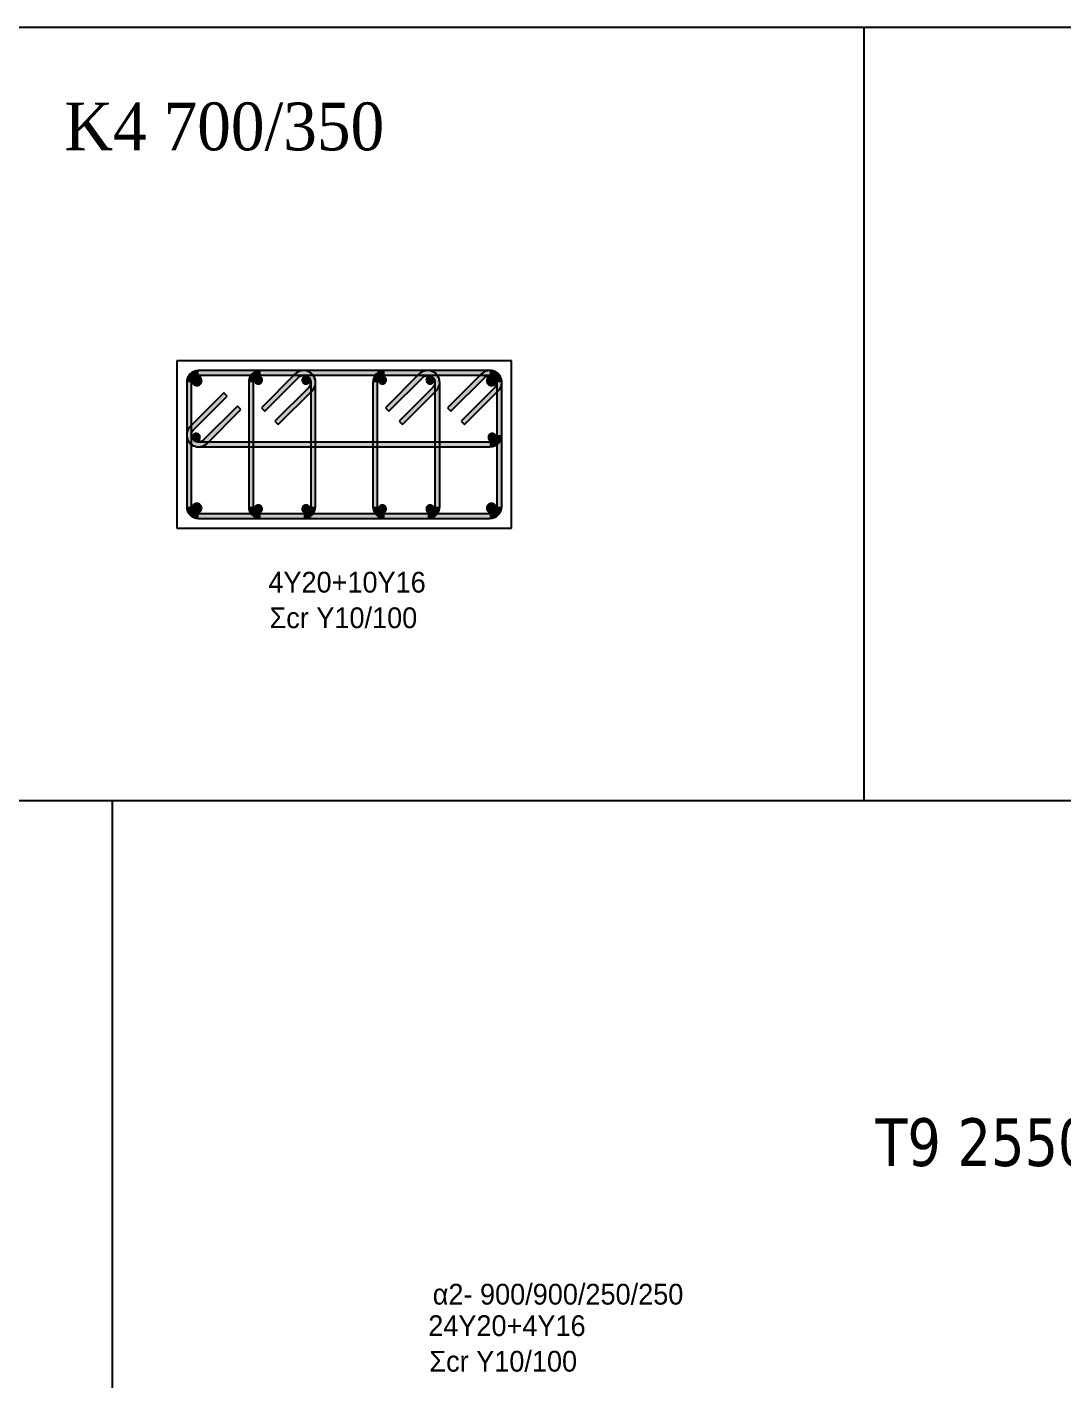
# Model space of a CAD drawing. Header units: millimetres. Extents: x -2171 to 1563, y -1758 to -1505.
# Drawn here: x -48.87 to -38.02, y -1604.42 to -1590.25 of the extents above; entities that cross this region are included whole.
import ezdxf

# ---------------------------------------------------------------- set-up
doc = ezdxf.new("R2010")
doc.units = ezdxf.units.MM
for name, color, linetype in [('-S_TEXT', 3, 'Continuous'), ('Col_Det', 7, 'Continuous'), ('Col_Det_4', 7, 'Continuous'), ('Col_Det_Fill', 7, 'Continuous'), ('Geo_Col_Pro_1', 7, 'Continuous'), ('pinakaki', 153, 'Continuous')]:
    doc.layers.add(name, color=color, linetype=linetype)
doc.styles.add('S1Arl22_b_934_161', font='arial.ttf', dxfattribs={"width": 0.933629, "height": 0.002175})
doc.styles.add('S1TmsNwRmn22_b_934_161', font='times.ttf', dxfattribs={"width": 0.933629, "height": 0.002175})
doc.styles.get("Standard").update_dxf_attribs({"font": 'tahoma.ttf'})

msp = doc.modelspace()

# ---------------------------------------------------------------- hatches: boundary and pattern name
at = {"layer": 'Col_Det_Fill'}
for color, points in [(252, [(-47.0761, -1593.8964), (-47.0761, -1593.8464, 0.4142136), (-47.2011, -1593.9714), (-47.1511, -1593.9714, -0.4142136)]), (252, [(-47.0761, -1593.8964), (-47.0761, -1593.8464, 0.4142136), (-47.2011, -1593.9714), (-47.1511, -1593.9714, -0.4142136)]), (12, [(-47.0438, -1593.9537, 0.4142136), (-47.0938, -1593.9037, 0.4142136), (-47.1438, -1593.9537, 0.4142136), (-47.0938, -1594.0037, 0.4142136)]), (252, [(-44.0261, -1593.8964), (-44.0261, -1593.8464), (-47.0761, -1593.8464), (-47.0761, -1593.8964)]), (252, [(-44.0261, -1593.8964), (-44.0261, -1593.8464), (-47.0761, -1593.8464), (-47.0761, -1593.8964)]), (252, [(-46.4261, -1593.8964), (-46.4261, -1593.8464, 0.4142136), (-46.5511, -1593.9714), (-46.5011, -1593.9714, -0.4142136)]), (56, [(-46.4108, -1593.9467, 0.4142136), (-46.4508, -1593.9067, 0.4142136), (-46.4908, -1593.9467, 0.4142136), (-46.4508, -1593.9867, 0.4142136)]), (252, [(-45.9761, -1593.8964), (-45.9761, -1593.8464), (-46.4261, -1593.8464), (-46.4261, -1593.8964)]), (252, [(-46.0291, -1593.9184), (-46.0645, -1593.883), (-46.418, -1594.2366), (-46.3827, -1594.2719)]), (252, [(-45.9011, -1593.9714), (-45.8511, -1593.9714, 0.6681786), (-46.0645, -1593.883), (-46.0291, -1593.9184, -0.6681786)]), (56, [(-45.9113, -1593.9467, 0.4142136), (-45.9513, -1593.9067, 0.4142136), (-45.9913, -1593.9467, 0.4142136), (-45.9513, -1593.9867, 0.4142136)]), (252, [(-45.9231, -1594.0245), (-45.8877, -1594.0598, 0.6681786), (-45.9761, -1593.8464), (-45.9761, -1593.8964, -0.6681786)]), (252, [(-45.1261, -1593.8964), (-45.1261, -1593.8464, 0.4142136), (-45.2511, -1593.9714), (-45.2011, -1593.9714, -0.4142136)]), (56, [(-45.1108, -1593.9467, 0.4142136), (-45.1508, -1593.9067, 0.4142136), (-45.1908, -1593.9467, 0.4142136), (-45.1508, -1593.9867, 0.4142136)]), (252, [(-44.6761, -1593.8964), (-44.6761, -1593.8464), (-45.1261, -1593.8464), (-45.1261, -1593.8964)]), (252, [(-44.7291, -1593.9184), (-44.7645, -1593.883), (-45.118, -1594.2366), (-45.0827, -1594.2719)]), (252, [(-44.6011, -1593.9714), (-44.5511, -1593.9714, 0.6681786), (-44.7645, -1593.883), (-44.7291, -1593.9184, -0.6681786)]), (56, [(-44.6113, -1593.9467, 0.4142136), (-44.6513, -1593.9067, 0.4142136), (-44.6913, -1593.9467, 0.4142136), (-44.6513, -1593.9867, 0.4142136)]), (252, [(-44.6231, -1594.0245), (-44.5877, -1594.0598, 0.6681786), (-44.6761, -1593.8464), (-44.6761, -1593.8964, -0.6681786)]), (252, [(-44.0791, -1593.9184), (-44.1145, -1593.883), (-44.468, -1594.2366), (-44.4327, -1594.2719)]), (252, [(-43.9511, -1593.9714), (-43.9011, -1593.9714, 0.6681786), (-44.1145, -1593.883), (-44.0791, -1593.9184, -0.6681786)]), (12, [(-43.9584, -1593.9537, 0.4142136), (-44.0084, -1593.9037, 0.4142136), (-44.0584, -1593.9537, 0.4142136), (-44.0084, -1594.0037, 0.4142136)]), (252, [(-43.9731, -1594.0245), (-43.9377, -1594.0598, 0.6681786), (-44.0261, -1593.8464), (-44.0261, -1593.8964, -0.6681786)]), (252, [(-43.9511, -1593.9714), (-43.9011, -1593.9714, 0.4142136), (-44.0261, -1593.8464), (-44.0261, -1593.8964, -0.4142136)]), (252, [(-47.1511, -1593.9714), (-47.2011, -1593.9714), (-47.2011, -1595.2714), (-47.1511, -1595.2714)]), (252, [(-47.1511, -1593.9714), (-47.2011, -1593.9714), (-47.2011, -1594.5214), (-47.1511, -1594.5214)]), (252, [(-46.5011, -1593.9714), (-46.5511, -1593.9714), (-46.5511, -1595.2714), (-46.5011, -1595.2714)]), (252, [(-46.2766, -1594.378), (-46.2413, -1594.4134), (-45.8877, -1594.0598), (-45.9231, -1594.0245)]), (252, [(-45.9011, -1595.2714), (-45.8511, -1595.2714), (-45.8511, -1593.9714), (-45.9011, -1593.9714)]), (252, [(-45.2011, -1593.9714), (-45.2511, -1593.9714), (-45.2511, -1595.2714), (-45.2011, -1595.2714)]), (252, [(-44.9766, -1594.378), (-44.9413, -1594.4134), (-44.5877, -1594.0598), (-44.6231, -1594.0245)]), (252, [(-44.6011, -1595.2714), (-44.5511, -1595.2714), (-44.5511, -1593.9714), (-44.6011, -1593.9714)]), (252, [(-44.3266, -1594.378), (-44.2913, -1594.4134), (-43.9377, -1594.0598), (-43.9731, -1594.0245)]), (252, [(-43.9511, -1595.2714), (-43.9011, -1595.2714), (-43.9011, -1593.9714), (-43.9511, -1593.9714)]), (252, [(-43.9511, -1594.5214), (-43.9011, -1594.5214), (-43.9011, -1593.9714), (-43.9511, -1593.9714)]), (252, [(-46.7756, -1594.1148), (-46.8109, -1594.0795), (-47.1645, -1594.433), (-47.1291, -1594.4684)]), (252, [(-47.0231, -1594.5745), (-46.9877, -1594.6098), (-46.6341, -1594.2563), (-46.6695, -1594.2209)]), (252, [(-47.1291, -1594.4684), (-47.1645, -1594.433, 0.6681786), (-47.0761, -1594.6464), (-47.0761, -1594.5964, -0.6681786)]), (252, [(-47.1511, -1594.5214), (-47.2011, -1594.5214, 0.6681786), (-46.9877, -1594.6098), (-47.0231, -1594.5745, -0.6681786)]), (56, [(-47.0608, -1594.5462, 0.4142136), (-47.1008, -1594.5062, 0.4142136), (-47.1408, -1594.5462, 0.4142136), (-47.1008, -1594.5862, 0.4142136)]), (252, [(-47.0761, -1594.5964), (-47.0761, -1594.6464), (-44.0261, -1594.6464), (-44.0261, -1594.5964)]), (56, [(-43.9613, -1594.5462, 0.4142136), (-44.0013, -1594.5062, 0.4142136), (-44.0413, -1594.5462, 0.4142136), (-44.0013, -1594.5862, 0.4142136)]), (252, [(-44.0261, -1594.5964), (-44.0261, -1594.6464, 0.4142136), (-43.9011, -1594.5214), (-43.9511, -1594.5214, -0.4142136)]), (252, [(-47.1511, -1595.2714), (-47.2011, -1595.2714, 0.4142136), (-47.0761, -1595.3964), (-47.0761, -1595.3464, -0.4142136)]), (12, [(-47.0438, -1595.2891, 0.4142136), (-47.0938, -1595.2391, 0.4142136), (-47.1438, -1595.2891, 0.4142136), (-47.0938, -1595.3391, 0.4142136)]), (252, [(-46.5011, -1595.2714), (-46.5511, -1595.2714, 0.4142136), (-46.4261, -1595.3964), (-46.4261, -1595.3464, -0.4142136)]), (56, [(-46.4108, -1595.2962, 0.4142136), (-46.4508, -1595.2562, 0.4142136), (-46.4908, -1595.2962, 0.4142136), (-46.4508, -1595.3362, 0.4142136)]), (56, [(-45.9113, -1595.2962, 0.4142136), (-45.9513, -1595.2562, 0.4142136), (-45.9913, -1595.2962, 0.4142136), (-45.9513, -1595.3362, 0.4142136)]), (252, [(-45.9761, -1595.3464), (-45.9761, -1595.3964, 0.4142136), (-45.8511, -1595.2714), (-45.9011, -1595.2714, -0.4142136)]), (252, [(-45.2011, -1595.2714), (-45.2511, -1595.2714, 0.4142136), (-45.1261, -1595.3964), (-45.1261, -1595.3464, -0.4142136)]), (56, [(-45.1108, -1595.2962, 0.4142136), (-45.1508, -1595.2562, 0.4142136), (-45.1908, -1595.2962, 0.4142136), (-45.1508, -1595.3362, 0.4142136)]), (56, [(-44.6113, -1595.2962, 0.4142136), (-44.6513, -1595.2562, 0.4142136), (-44.6913, -1595.2962, 0.4142136), (-44.6513, -1595.3362, 0.4142136)]), (252, [(-44.6761, -1595.3464), (-44.6761, -1595.3964, 0.4142136), (-44.5511, -1595.2714), (-44.6011, -1595.2714, -0.4142136)]), (12, [(-43.9584, -1595.2891, 0.4142136), (-44.0084, -1595.2391, 0.4142136), (-44.0584, -1595.2891, 0.4142136), (-44.0084, -1595.3391, 0.4142136)]), (252, [(-44.0261, -1595.3464), (-44.0261, -1595.3964, 0.4142136), (-43.9011, -1595.2714), (-43.9511, -1595.2714, -0.4142136)]), (252, [(-47.0761, -1595.3464), (-47.0761, -1595.3964), (-44.0261, -1595.3964), (-44.0261, -1595.3464)]), (252, [(-46.4261, -1595.3464), (-46.4261, -1595.3964), (-45.9761, -1595.3964), (-45.9761, -1595.3464)]), (252, [(-45.1261, -1595.3464), (-45.1261, -1595.3964), (-44.6761, -1595.3964), (-44.6761, -1595.3464)])]:
    msp.add_hatch(color=color, dxfattribs=at).paths.add_polyline_path(points)

# ---------------------------------------------------------------- linework, layer by layer
at = {"layer": '-S_TEXT', "ltscale": 5}
msp.add_lwpolyline([(-78.6811, -1590.2497), (-20.5336, -1590.2497), (-20.5336, -1630.2944), (-78.6811, -1630.2944)], close=True, dxfattribs=at)
at = {"layer": 'Col_Det', "color": 7}
for points in [[(-43.7986, -1593.7439), (-47.3036, -1593.7439)], [(-47.3036, -1593.7439), (-47.3036, -1595.4989)], [(-43.7986, -1595.4989), (-43.7986, -1593.7439)], [(-44.0261, -1593.8464), (-47.0761, -1593.8464)], [(-44.0261, -1593.8464), (-47.0761, -1593.8464)], [(-47.0761, -1593.8964), (-44.0261, -1593.8964)], [(-47.0761, -1593.8964), (-44.0261, -1593.8964)], [(-45.9761, -1593.8464), (-46.4261, -1593.8464)], [(-46.4261, -1593.8964), (-45.9761, -1593.8964)], [(-46.0645, -1593.883), (-46.418, -1594.2366)], [(-46.3827, -1594.2719), (-46.0291, -1593.9184)], [(-44.6761, -1593.8464), (-45.1261, -1593.8464)], [(-45.1261, -1593.8964), (-44.6761, -1593.8964)], [(-44.7645, -1593.883), (-45.118, -1594.2366)], [(-45.0827, -1594.2719), (-44.7291, -1593.9184)], [(-44.1145, -1593.883), (-44.468, -1594.2366)], [(-44.4327, -1594.2719), (-44.0791, -1593.9184)], [(-47.2011, -1593.9714), (-47.2011, -1595.2714)], [(-47.2011, -1593.9714), (-47.2011, -1594.5214)], [(-47.1511, -1595.2714), (-47.1511, -1593.9714)], [(-47.1511, -1594.5214), (-47.1511, -1593.9714)], [(-46.5511, -1593.9714), (-46.5511, -1595.2714)], [(-46.5011, -1595.2714), (-46.5011, -1593.9714)], [(-45.9231, -1594.0245), (-46.2766, -1594.378)], [(-46.2413, -1594.4134), (-45.8877, -1594.0598)], [(-45.9011, -1593.9714), (-45.9011, -1595.2714)], [(-45.8511, -1595.2714), (-45.8511, -1593.9714)], [(-45.2511, -1593.9714), (-45.2511, -1595.2714)], [(-45.2011, -1595.2714), (-45.2011, -1593.9714)], [(-44.6231, -1594.0245), (-44.9766, -1594.378)], [(-44.9413, -1594.4134), (-44.5877, -1594.0598)], [(-44.6011, -1593.9714), (-44.6011, -1595.2714)], [(-44.5511, -1595.2714), (-44.5511, -1593.9714)], [(-43.9731, -1594.0245), (-44.3266, -1594.378)], [(-44.2913, -1594.4134), (-43.9377, -1594.0598)], [(-43.9511, -1593.9714), (-43.9511, -1595.2714)], [(-43.9511, -1593.9714), (-43.9511, -1594.5214)], [(-43.9011, -1595.2714), (-43.9011, -1593.9714)], [(-43.9011, -1594.5214), (-43.9011, -1593.9714)], [(-46.8109, -1594.0795), (-47.1645, -1594.433)], [(-47.1291, -1594.4684), (-46.7756, -1594.1148)], [(-46.7756, -1594.1148), (-46.8109, -1594.0795)], [(-46.6695, -1594.2209), (-47.0231, -1594.5745)], [(-46.9877, -1594.6098), (-46.6341, -1594.2563)], [(-46.6341, -1594.2563), (-46.6695, -1594.2209)], [(-46.418, -1594.2366), (-46.3827, -1594.2719)], [(-45.118, -1594.2366), (-45.0827, -1594.2719)], [(-44.468, -1594.2366), (-44.4327, -1594.2719)], [(-46.2766, -1594.378), (-46.2413, -1594.4134)], [(-44.9766, -1594.378), (-44.9413, -1594.4134)], [(-44.3266, -1594.378), (-44.2913, -1594.4134)], [(-44.0261, -1594.5964), (-47.0761, -1594.5964)], [(-47.0761, -1594.6464), (-44.0261, -1594.6464)], [(-44.0261, -1595.3464), (-47.0761, -1595.3464)], [(-47.0761, -1595.3964), (-44.0261, -1595.3964)], [(-45.9761, -1595.3464), (-46.4261, -1595.3464)], [(-46.4261, -1595.3964), (-45.9761, -1595.3964)], [(-44.6761, -1595.3464), (-45.1261, -1595.3464)], [(-45.1261, -1595.3964), (-44.6761, -1595.3964)], [(-47.3036, -1595.4989), (-43.7986, -1595.4989)]]:
    msp.add_lwpolyline(points, dxfattribs=at)
for points in [[(-47.0761, -1593.8464, 0.4142136), (-47.2011, -1593.9714)], [(-47.0761, -1593.8464, 0.4142136), (-47.2011, -1593.9714)], [(-47.1511, -1593.9714, -0.4142136), (-47.0761, -1593.8964, -0.4142136)], [(-47.1511, -1593.9714, -0.4142136), (-47.0761, -1593.8964, -0.4142136)], [(-47.0938, -1593.9037, 0.4142136), (-47.1438, -1593.9537, 0.4142136)], [(-47.0438, -1593.9537, 0.4142136), (-47.0938, -1593.9037, 0.4142136)], [(-46.4261, -1593.8464, 0.4142136), (-46.5511, -1593.9714)], [(-46.5011, -1593.9714, -0.4142136), (-46.4261, -1593.8964, -0.4142136)], [(-46.4508, -1593.9067, 0.4142136), (-46.4908, -1593.9467, 0.4142136)], [(-46.4108, -1593.9467, 0.4142136), (-46.4508, -1593.9067, 0.4142136)], [(-45.8511, -1593.9714, 0.6681786), (-46.0645, -1593.883)], [(-46.0291, -1593.9184, -0.6681786), (-45.9011, -1593.9714, -0.6681786)], [(-45.9513, -1593.9067, 0.4142136), (-45.9913, -1593.9467, 0.4142136)], [(-45.8877, -1594.0598, 0.6681786), (-45.9761, -1593.8464)], [(-45.9761, -1593.8964, -0.6681786), (-45.9231, -1594.0245, -0.6681786)], [(-45.9113, -1593.9467, 0.4142136), (-45.9513, -1593.9067, 0.4142136)], [(-45.1261, -1593.8464, 0.4142136), (-45.2511, -1593.9714)], [(-45.2011, -1593.9714, -0.4142136), (-45.1261, -1593.8964, -0.4142136)], [(-45.1508, -1593.9067, 0.4142136), (-45.1908, -1593.9467, 0.4142136)], [(-45.1108, -1593.9467, 0.4142136), (-45.1508, -1593.9067, 0.4142136)], [(-44.5511, -1593.9714, 0.6681786), (-44.7645, -1593.883)], [(-44.7291, -1593.9184, -0.6681786), (-44.6011, -1593.9714, -0.6681786)], [(-44.6513, -1593.9067, 0.4142136), (-44.6913, -1593.9467, 0.4142136)], [(-44.5877, -1594.0598, 0.6681786), (-44.6761, -1593.8464)], [(-44.6761, -1593.8964, -0.6681786), (-44.6231, -1594.0245, -0.6681786)], [(-44.6113, -1593.9467, 0.4142136), (-44.6513, -1593.9067, 0.4142136)], [(-43.9011, -1593.9714, 0.6681786), (-44.1145, -1593.883)], [(-44.0791, -1593.9184, -0.6681786), (-43.9511, -1593.9714, -0.6681786)], [(-44.0084, -1593.9037, 0.4142136), (-44.0584, -1593.9537, 0.4142136)], [(-43.9377, -1594.0598, 0.6681786), (-44.0261, -1593.8464)], [(-43.9011, -1593.9714, 0.4142136), (-44.0261, -1593.8464)], [(-44.0261, -1593.8964, -0.6681786), (-43.9731, -1594.0245, -0.6681786)], [(-44.0261, -1593.8964, -0.4142136), (-43.9511, -1593.9714, -0.4142136)], [(-43.9584, -1593.9537, 0.4142136), (-44.0084, -1593.9037, 0.4142136)], [(-47.1438, -1593.9537, 0.4142136), (-47.0938, -1594.0037, 0.4142136)], [(-47.0938, -1594.0037, 0.4142136), (-47.0438, -1593.9537, 0.4142136)], [(-46.4908, -1593.9467, 0.4142136), (-46.4508, -1593.9867, 0.4142136)], [(-46.4508, -1593.9867, 0.4142136), (-46.4108, -1593.9467, 0.4142136)], [(-45.9913, -1593.9467, 0.4142136), (-45.9513, -1593.9867, 0.4142136)], [(-45.9513, -1593.9867, 0.4142136), (-45.9113, -1593.9467, 0.4142136)], [(-45.1908, -1593.9467, 0.4142136), (-45.1508, -1593.9867, 0.4142136)], [(-45.1508, -1593.9867, 0.4142136), (-45.1108, -1593.9467, 0.4142136)], [(-44.6913, -1593.9467, 0.4142136), (-44.6513, -1593.9867, 0.4142136)], [(-44.6513, -1593.9867, 0.4142136), (-44.6113, -1593.9467, 0.4142136)], [(-44.0584, -1593.9537, 0.4142136), (-44.0084, -1594.0037, 0.4142136)], [(-44.0084, -1594.0037, 0.4142136), (-43.9584, -1593.9537, 0.4142136)], [(-47.1645, -1594.433, 0.6681786), (-47.0761, -1594.6464)], [(-47.0761, -1594.5964, -0.6681786), (-47.1291, -1594.4684, -0.6681786)], [(-47.2011, -1594.5214, 0.6681786), (-46.9877, -1594.6098)], [(-47.0231, -1594.5745, -0.6681786), (-47.1511, -1594.5214, -0.6681786)], [(-47.1008, -1594.5062, 0.4142136), (-47.1408, -1594.5462, 0.4142136)], [(-47.1408, -1594.5462, 0.4142136), (-47.1008, -1594.5862, 0.4142136)], [(-47.0608, -1594.5462, 0.4142136), (-47.1008, -1594.5062, 0.4142136)], [(-47.1008, -1594.5862, 0.4142136), (-47.0608, -1594.5462, 0.4142136)], [(-44.0013, -1594.5062, 0.4142136), (-44.0413, -1594.5462, 0.4142136)], [(-44.0413, -1594.5462, 0.4142136), (-44.0013, -1594.5862, 0.4142136)], [(-44.0261, -1594.6464, 0.4142136), (-43.9011, -1594.5214)], [(-43.9511, -1594.5214, -0.4142136), (-44.0261, -1594.5964, -0.4142136)], [(-43.9613, -1594.5462, 0.4142136), (-44.0013, -1594.5062, 0.4142136)], [(-44.0013, -1594.5862, 0.4142136), (-43.9613, -1594.5462, 0.4142136)], [(-47.2011, -1595.2714, 0.4142136), (-47.0761, -1595.3964)], [(-47.0761, -1595.3464, -0.4142136), (-47.1511, -1595.2714, -0.4142136)], [(-47.0938, -1595.2391, 0.4142136), (-47.1438, -1595.2891, 0.4142136)], [(-47.1438, -1595.2891, 0.4142136), (-47.0938, -1595.3391, 0.4142136)], [(-47.0438, -1595.2891, 0.4142136), (-47.0938, -1595.2391, 0.4142136)], [(-47.0938, -1595.3391, 0.4142136), (-47.0438, -1595.2891, 0.4142136)], [(-46.5511, -1595.2714, 0.4142136), (-46.4261, -1595.3964)], [(-46.4261, -1595.3464, -0.4142136), (-46.5011, -1595.2714, -0.4142136)], [(-46.4508, -1595.2562, 0.4142136), (-46.4908, -1595.2962, 0.4142136)], [(-46.4908, -1595.2962, 0.4142136), (-46.4508, -1595.3362, 0.4142136)], [(-46.4108, -1595.2962, 0.4142136), (-46.4508, -1595.2562, 0.4142136)], [(-46.4508, -1595.3362, 0.4142136), (-46.4108, -1595.2962, 0.4142136)], [(-45.9513, -1595.2562, 0.4142136), (-45.9913, -1595.2962, 0.4142136)], [(-45.9913, -1595.2962, 0.4142136), (-45.9513, -1595.3362, 0.4142136)], [(-45.9761, -1595.3964, 0.4142136), (-45.8511, -1595.2714)], [(-45.9011, -1595.2714, -0.4142136), (-45.9761, -1595.3464, -0.4142136)], [(-45.9113, -1595.2962, 0.4142136), (-45.9513, -1595.2562, 0.4142136)], [(-45.9513, -1595.3362, 0.4142136), (-45.9113, -1595.2962, 0.4142136)], [(-45.2511, -1595.2714, 0.4142136), (-45.1261, -1595.3964)], [(-45.1261, -1595.3464, -0.4142136), (-45.2011, -1595.2714, -0.4142136)], [(-45.1508, -1595.2562, 0.4142136), (-45.1908, -1595.2962, 0.4142136)], [(-45.1908, -1595.2962, 0.4142136), (-45.1508, -1595.3362, 0.4142136)], [(-45.1108, -1595.2962, 0.4142136), (-45.1508, -1595.2562, 0.4142136)], [(-45.1508, -1595.3362, 0.4142136), (-45.1108, -1595.2962, 0.4142136)], [(-44.6513, -1595.2562, 0.4142136), (-44.6913, -1595.2962, 0.4142136)], [(-44.6913, -1595.2962, 0.4142136), (-44.6513, -1595.3362, 0.4142136)], [(-44.6761, -1595.3964, 0.4142136), (-44.5511, -1595.2714)], [(-44.6011, -1595.2714, -0.4142136), (-44.6761, -1595.3464, -0.4142136)], [(-44.6113, -1595.2962, 0.4142136), (-44.6513, -1595.2562, 0.4142136)], [(-44.6513, -1595.3362, 0.4142136), (-44.6113, -1595.2962, 0.4142136)], [(-44.0084, -1595.2391, 0.4142136), (-44.0584, -1595.2891, 0.4142136)], [(-44.0584, -1595.2891, 0.4142136), (-44.0084, -1595.3391, 0.4142136)], [(-44.0261, -1595.3964, 0.4142136), (-43.9011, -1595.2714)], [(-43.9511, -1595.2714, -0.4142136), (-44.0261, -1595.3464, -0.4142136)], [(-43.9584, -1595.2891, 0.4142136), (-44.0084, -1595.2391, 0.4142136)], [(-44.0084, -1595.3391, 0.4142136), (-43.9584, -1595.2891, 0.4142136)]]:
    msp.add_lwpolyline(points, format="xyb", dxfattribs=at)
at = {"layer": 'Geo_Col_Pro_1', "color": 4, "linetype": 'Continuous', "ltscale": 0.5}
for p, q in [((-40.1093, -1590.2497), (-40.1093, -1598.3514)), ((-78.6811, -1598.3514), (-20.5336, -1598.3514)), ((-47.9818, -1598.3514), (-47.9818, -1630.2944))]:
    msp.add_line(p, q, dxfattribs=at)

# ---------------------------------------------------------------- texts
at = {"layer": 'Col_Det', "color": 7, "style": 'S1Arl22_b_934_161', "width": 0.933629}
for s, p in [('4Y20+10Y16', (-46.3453, -1596.1729)), ('Σcr Y10/100', (-46.3334, -1596.5454)), (' α2- 900/900/250/250', (-44.7023, -1603.63, 32.25)), ('24Y20+4Y16', (-44.6709, -1603.9596, 32.25)), ('Σcr Y10/100', (-44.659, -1604.3321, 32.25))]:
    msp.add_text(s, height=0.2175, dxfattribs=at).set_placement(p)
at = {"layer": 'Col_Det_4', "color": 1, "style": 'S1TmsNwRmn22_b_934_161', "width": 0.933629}
msp.add_text('K4 700/350', height=0.5, dxfattribs=at).set_placement((-48.481, -1591.5404))
at = {"layer": 'pinakaki', "color": 1, "width": 0.933629}
msp.add_text(' Τ9 2550/250 ', height=0.5, dxfattribs=at).set_placement((-40.1631, -1602.1783))

doc.saveas('drawing.dxf')
